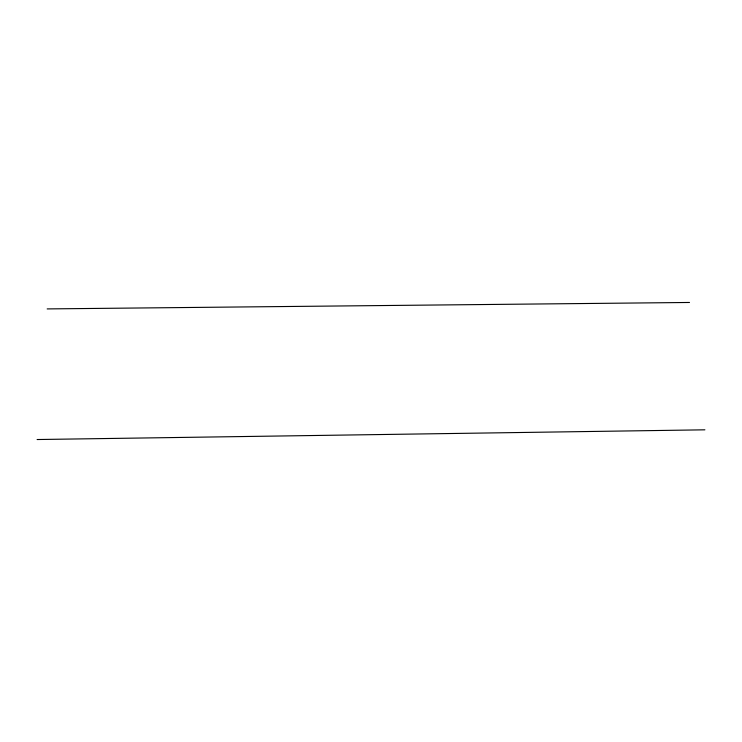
<?xml version="1.0" encoding="UTF-8"?>
<svg xmlns="http://www.w3.org/2000/svg" width="742" height="742" viewBox="0 0 742 742"><rect width="100%" height="100%" fill="white"/><g stroke="black" fill="none" stroke-linecap="round" stroke-linejoin="round"><path stroke-width="1.11" d="M37.1 439.533L704.9 429.822M47.173 308.913L689.503 302.467"/></g></svg>
